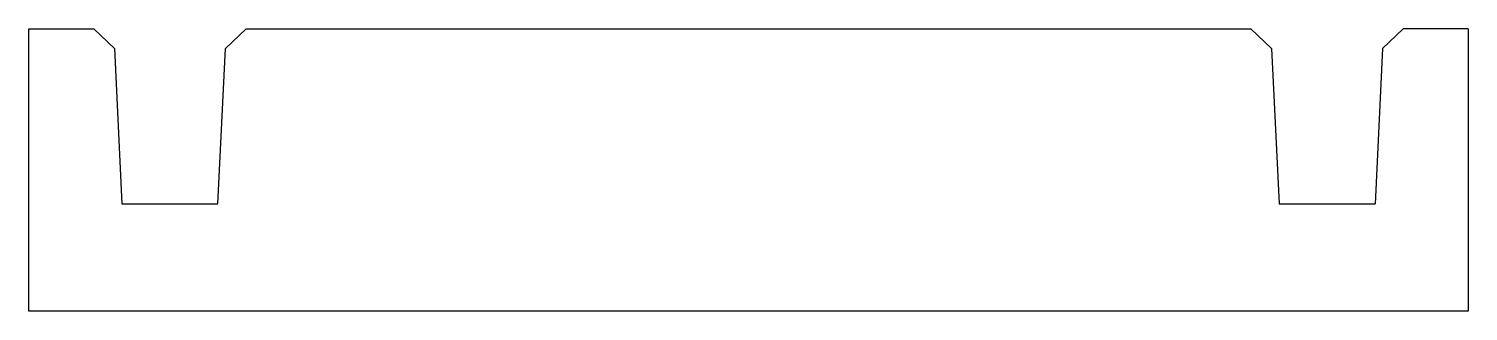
# Model space of a CAD drawing. Header units: millimetres. Extents: x -51 to 0, y 0 to 10.
import ezdxf

# ---------------------------------------------------------------- set-up
doc = ezdxf.new("R2010")
doc.units = ezdxf.units.MM
doc.layers.add('Shape2DView001', color=7, linetype='CONTINUOUS')

msp = doc.modelspace()

# ---------------------------------------------------------------- linework, layer by layer
at = {"layer": 'Shape2DView001'}
for p, q in [((-51, 10), (-48.7, 10)), ((-51, 0), (-51, 10)), ((-48.7, 10), (-47.9662, 9.30082)), ((-44.0338, 9.30082), (-43.3, 10)), ((-43.3, 10), (-7.7, 10)), ((-7.7, 10), (-6.96617, 9.30082)), ((-3.03383, 9.30082), (-2.3, 10)), ((0, 10), (-2.3, 10)), ((0, 10), (0, 0)), ((-47.9662, 9.30082), (-47.7, 3.8)), ((-44.3, 3.8), (-44.0338, 9.30082)), ((-6.96617, 9.30082), (-6.7, 3.8)), ((-3.03383, 9.30082), (-3.3, 3.8)), ((-47.7, 3.8), (-44.3, 3.8)), ((-6.7, 3.8), (-3.3, 3.8)), ((0, 0), (-51, 0))]:
    msp.add_line(p, q, dxfattribs=at)

doc.saveas('drawing.dxf')
